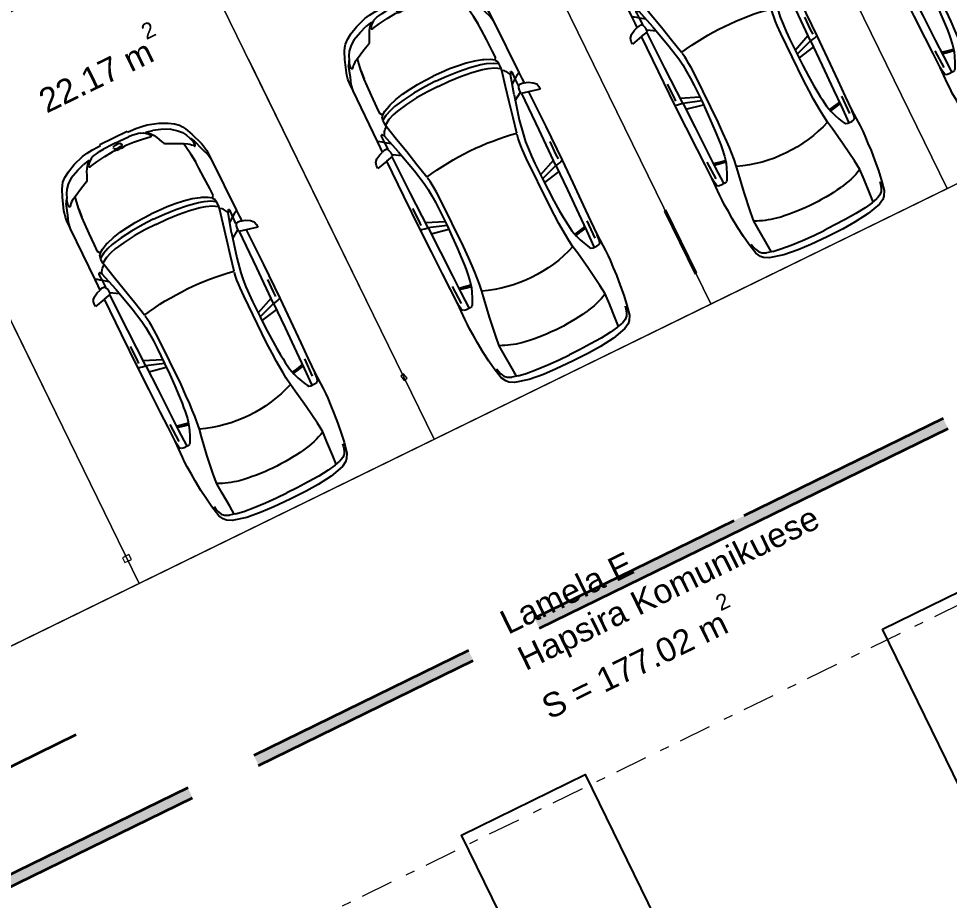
# Model space of a CAD drawing. Header units: metres. Extents: x 7511783 to 7512372, y 4692307 to 4692611.
# Drawn here: x 7512277.08 to 7512287.21, y 4692547.06 to 4692556.66 of the extents above; entities that cross this region are included whole.
import ezdxf

# ---------------------------------------------------------------- set-up
doc = ezdxf.new("R2010")
doc.units = ezdxf.units.M
doc.linetypes.add('Dot & Dashed', pattern=[670.277762, 352.777767, -176.388884, 0, -141.111112])
doc.linetypes.add('Long Dashed', pattern=[793.749976, 476.249993, -317.499983])
for name, color, linetype, lineweight, true_color in [('A - Fill Zone_Pen_No__156', 7, 'Continuous', 0, 0x54689e), ('A - Muret_Pen_No__102', 7, 'Continuous', 0, 0xcccccc), ('A -Polyline_Pen_No__48', 7, 'Continuous', 0, 0xa80f02), ('A -Polyline_Pen_No__8', 7, 'Continuous', 0, 0xa80f02), ('Marker - Section_Pen_No__85', 7, 'Continuous', 0, 0x80c2ff)]:
    doc.layers.add(name, color=color, linetype=linetype, lineweight=lineweight, true_color=true_color)
for name, color, linetype, lineweight in [('A - Muret', 7, 'Continuous', 0), ('A - Muret_Pen_No__7', 7, 'Continuous', 0), ('A - Pllaka Themel_Pen_No__42', 8, 'Continuous', 0), ('A - Shtyllat', 7, 'Continuous', 0), ('A - Shtyllat_Pen_No__1', 7, 'Continuous', 0), ('A -Polyline', 7, 'Continuous', 0), ('A -Polyline_Pen_No__42', 8, 'Continuous', 0), ('A1 - Bodrumi -1', 7, 'Continuous', 0), ('garazhat-netw-amiri - b1', 20, 'Continuous', 0), ('Interior - Furniture _Pen_No__42', 8, 'Continuous', 0), ('Marker - Section', 7, 'Continuous', 0)]:
    doc.layers.add(name, color=color, linetype=linetype, lineweight=lineweight)
doc.styles.add('GENERATED_STYLE_1', font='arial.ttf')

# ---------------------------------------------------------------- blocks, each defined once
blk = doc.blocks.new('Slab_1', base_point=(-1850, -20501))
at = {"layer": 'A - Pllaka Themel_Pen_No__42', "color": 8, "linetype": 'Continuous', "lineweight": 25, "flags": 128}
for points in [[(13350, -13601), (11850, -13601), (11850, -11701), (13350, -11701)], [(16950, -11701), (18650, -11701), (18650, -14501), (16950, -14501)]]:
    blk.add_lwpolyline(points, close=True, dxfattribs=at)
blk = doc.blocks.new('Wall_36', base_point=(28500, -19001))
at = {"layer": 'A - Muret_Pen_No__102', "linetype": 'Continuous', "lineweight": 0, "true_color": 0xcccccc}
for points in [[(37900, -18881), (32600, -18881), (32600, -19001), (37900, -19001)], [(41300, -18881), (38700, -18881), (38700, -19001), (41300, -19001)], [(42100, -18881), (42100, -19001), (47050, -19001), (47050, -18881)]]:
    blk.add_hatch(color=254, dxfattribs=at).paths.add_polyline_path(points)
at = {"layer": 'A - Muret_Pen_No__7', "color": 7, "linetype": 'Continuous', "lineweight": 35, "flags": 128}
for points in [[(37900, -18881), (35310, -18881)], [(41300, -18881), (38700, -18881)], [(44515, -18881), (42100, -18881)], [(47050, -18881), (44635, -18881)], [(32600, -19001), (37900, -19001)], [(38700, -19001), (41300, -19001)], [(42100, -19001), (47050, -19001)]]:
    blk.add_lwpolyline(points, dxfattribs=at)
blk = doc.blocks.new('Column_24', base_point=(5573, 13480))
at = {"layer": 'A - Shtyllat_Pen_No__1', "color": 7, "linetype": 'Continuous', "lineweight": 13, "flags": 128}
blk.add_lwpolyline([(5560, 13100), (5585, 13100), (5585, 13860), (5560, 13860)], close=True, dxfattribs=at)
blk = doc.blocks.new('Column_89', base_point=(4745, 14970))
at = {"layer": 'A - Shtyllat_Pen_No__1', "color": 7, "linetype": 'Continuous', "lineweight": 13, "flags": 128}
blk.add_lwpolyline([(4705, 15000), (4705, 14940), (4785, 14940), (4785, 15000)], close=True, dxfattribs=at)
blk = doc.blocks.new('Column_94', base_point=(5347, 12648))
at = {"layer": 'A - Shtyllat_Pen_No__1', "color": 7, "linetype": 'Continuous', "lineweight": 13, "flags": 128}
blk.add_lwpolyline([(5373, 12623), (5360, 12681), (5321, 12672), (5334, 12614)], close=True, dxfattribs=at)
blk = doc.blocks.new('Car 05 22')
at = {"layer": 'Interior - Furniture _Pen_No__42', "color": 8, "linetype": 'Continuous', "lineweight": 25}
for p, q in [((1961, 983), (1929, 983)), ((1929, 983), (1958, 858)), ((1997, 975), (1961, 983)), ((2027, 945), (1997, 975)), ((2055, 898), (2027, 945)), ((-483, 817), (-585, 801)), ((-372, 830), (-483, 817)), ((-252, 841), (-372, 830)), ((-168, 845), (-252, 841)), ((-78, 851), (-168, 845)), ((-24, 852), (-78, 851)), ((40, 852), (-24, 852)), ((231, 846), (40, 852)), ((125, 791), (129, 820)), ((129, 820), (139, 832)), ((139, 832), (165, 840)), ((165, 840), (195, 844)), ((195, 844), (231, 846)), ((211, 809), (418, 816)), ((400, 848), (231, 846)), ((591, 852), (400, 848)), ((857, 856), (591, 852)), ((1130, 859), (857, 856)), ((1120, 833), (1115, 809)), ((1121, 838), (1120, 836)), ((1120, 836), (1120, 833)), ((1130, 859), (1121, 838)), ((1536, 860), (1130, 859)), ((1163, 830), (1220, 829)), ((1220, 829), (1370, 831)), ((1958, 858), (1536, 860)), ((1958, 858), (1977, 777)), ((2068, 858), (2055, 898)), ((2120, 857), (2068, 858)), ((2075, 836), (2068, 858)), ((2075, 809), (2075, 836)), ((2193, 856), (2120, 857)), ((2148, 790), (2167, 814)), ((2167, 814), (2182, 834)), ((2182, 834), (2193, 856)), ((2808, 853), (2193, 856)), ((2856, 853), (2808, 853)), ((2808, 853), (2877, 843)), ((2891, 853), (2856, 853)), ((2877, 843), (2954, 814)), ((2923, 852), (2891, 853)), ((2904, 833), (2905, 833)), ((2945, 849), (2923, 852)), ((2990, 840), (2945, 849)), ((2954, 814), (3076, 775)), ((3014, 833), (2990, 840)), ((3154, 783), (3014, 833)), ((-785, 722), (-815, 668)), ((-758, 747), (-785, 722)), ((-706, 776), (-758, 747)), ((-729, 716), (-751, 670)), ((-701, 743), (-729, 716)), ((-585, 801), (-706, 776)), ((-665, 761), (-701, 743)), ((-627, 772), (-665, 761)), ((-595, 778), (-627, 772)), ((126, 744), (125, 791)), ((327, 762), (125, 756)), ((132, 723), (126, 744)), ((147, 711), (132, 723)), ((171, 697), (147, 711)), ((522, 765), (327, 762)), ((355, 762), (339, 683)), ((373, 763), (357, 683)), ((814, 769), (522, 765)), ((1109, 774), (814, 769)), ((1036, 773), (997, 579)), ((1042, 578), (1108, 774)), ((1173, 775), (1090, 578)), ((1115, 809), (1109, 774)), ((1109, 774), (1538, 780)), ((1538, 780), (1975, 786)), ((1939, 686), (1996, 777)), ((1977, 777), (2020, 777)), ((2000, 702), (2214, 763)), ((2020, 777), (2044, 783)), ((2044, 783), (2063, 792)), ((2063, 792), (2070, 800)), ((2069, 788), (2065, 794)), ((2069, 788), (2148, 790)), ((2070, 800), (2075, 809)), ((2107, 732), (2148, 790)), ((2148, 790), (2206, 792)), ((2206, 792), (2227, 791)), ((2227, 770), (2214, 763)), ((2214, 763), (2238, 752)), ((2227, 791), (2233, 790)), ((2234, 774), (2227, 770)), ((2233, 790), (2238, 787)), ((2238, 777), (2234, 774)), ((2241, 784), (2238, 787)), ((2238, 777), (2241, 781)), ((2238, 752), (2259, 740)), ((2241, 781), (2241, 784)), ((2259, 740), (2269, 731)), ((2269, 731), (2279, 722)), ((2279, 722), (2294, 698)), ((3022, 758), (3024, 762)), ((3024, 754), (3022, 758)), ((3024, 762), (3035, 765)), ((3038, 743), (3024, 754)), ((3035, 765), (3047, 764)), ((3051, 731), (3038, 743)), ((3047, 764), (3061, 763)), ((3065, 715), (3051, 731)), ((3061, 763), (3090, 757)), ((3077, 698), (3065, 715)), ((3100, 763), (3076, 775)), ((3090, 757), (3108, 751)), ((3114, 753), (3100, 763)), ((3108, 751), (3123, 746)), ((3123, 746), (3114, 753)), ((3170, 727), (3123, 746)), ((3236, 748), (3154, 783)), ((3212, 701), (3170, 727)), ((3269, 728), (3236, 748)), ((3299, 706), (3269, 728)), ((-815, 668), (-855, 511)), ((-768, 602), (-751, 670)), ((-764, 617), (-666, 624)), ((-666, 624), (-501, 634)), ((-501, 634), (-383, 642)), ((-383, 642), (-274, 631)), ((-274, 631), (-56, 601)), ((213, 677), (171, 697)), ((266, 655), (213, 677)), ((319, 636), (266, 655)), ((393, 618), (319, 636)), ((339, 683), (330, 634)), ((357, 683), (347, 629)), ((475, 607), (393, 618)), ((1730, 634), (1562, 601)), ((2000, 702), (1730, 634)), ((1780, 582), (1953, 621)), ((1953, 621), (2122, 660)), ((2122, 660), (2294, 698)), ((2294, 698), (2317, 701)), ((2294, 698), (2294, 698)), ((2317, 701), (2346, 703)), ((2355, 640), (2317, 701)), ((2346, 703), (2379, 702)), ((2380, 575), (2355, 640)), ((2410, 649), (2379, 702)), ((2379, 702), (2411, 694)), ((2436, 583), (2410, 649)), ((2411, 694), (2411, 694)), ((2429, 682), (2411, 694)), ((2429, 682), (2457, 700)), ((2429, 682), (2429, 682)), ((2429, 682), (2457, 640)), ((2457, 700), (2535, 698)), ((2457, 640), (2487, 574)), ((2535, 698), (2535, 698)), ((2535, 698), (2673, 696)), ((2673, 696), (2787, 691)), ((2787, 691), (2868, 687)), ((2868, 687), (2960, 679)), ((2960, 679), (2868, 687)), ((2960, 679), (3047, 666)), ((3047, 666), (3100, 657)), ((3100, 657), (3077, 698)), ((3153, 554), (3100, 657)), ((3254, 663), (3212, 701)), ((3302, 603), (3254, 663)), ((3337, 663), (3299, 706)), ((3374, 604), (3337, 663)), ((-855, 511), (-875, 345)), ((-783, 510), (-795, 391)), ((-768, 602), (-783, 510)), ((-56, 601), (146, 567)), ((146, 567), (233, 552)), ((233, 552), (315, 541)), ((315, 541), (384, 535)), ((384, 535), (454, 530)), ((454, 530), (526, 526)), ((521, 602), (475, 607)), ((570, 597), (521, 602)), ((526, 526), (628, 522)), ((653, 591), (570, 597)), ((628, 522), (757, 518)), ((773, 585), (653, 591)), ((757, 518), (1323, 518)), ((907, 580), (773, 585)), ((1042, 578), (907, 580)), ((1228, 578), (1042, 578)), ((1316, 580), (1228, 578)), ((1403, 584), (1316, 580)), ((1323, 518), (1420, 522)), ((1484, 590), (1403, 584)), ((1420, 522), (1467, 524)), ((1467, 524), (1511, 528)), ((1562, 601), (1484, 590)), ((1511, 528), (1554, 533)), ((1554, 533), (1597, 541)), ((1597, 541), (1597, 541)), ((1611, 544), (1780, 582)), ((2397, 514), (2380, 575)), ((2419, 396), (2397, 514)), ((2454, 522), (2436, 583)), ((2478, 401), (2454, 522)), ((2487, 574), (2492, 562)), ((2492, 562), (2518, 477)), ((3190, 476), (3153, 554)), ((3302, 603), (3346, 501)), ((3418, 513), (3374, 604)), ((3457, 393), (3418, 513)), ((2518, 477), (2538, 384)), ((3199, 467), (3190, 476)), ((3221, 454), (3199, 467)), ((3256, 439), (3221, 454)), ((3288, 425), (3256, 439)), ((3319, 408), (3288, 425)), ((3353, 384), (3319, 408)), ((3346, 501), (3374, 420)), ((3391, 344), (3374, 420)), ((-875, 345), (-883, 195)), ((-795, 391), (-802, 259)), ((2434, 266), (2419, 396)), ((2494, 269), (2478, 401)), ((2538, 384), (2551, 286)), ((3325, 377), (3321, 370)), ((3321, 370), (3321, 362)), ((3321, 362), (3338, 277)), ((3328, 380), (3325, 377)), ((3338, 379), (3328, 380)), ((3364, 358), (3338, 379)), ((3377, 360), (3353, 384)), ((3397, 316), (3364, 358)), ((3391, 344), (3377, 360)), ((3408, 289), (3397, 316)), ((3468, 331), (3457, 393)), ((3474, 264), (3468, 331)), ((-802, 259), (-807, 125)), ((2442, 132), (2434, 266)), ((2503, 133), (2494, 269)), ((2551, 286), (2560, 194)), ((3338, 277), (3352, 173)), ((3408, 289), (3414, 267)), ((3414, 267), (3418, 243)), ((3418, 243), (3424, 201)), ((3478, 200), (3474, 264)), ((-883, 195), (-885, 0)), ((-807, 125), (-808, 0)), ((2444, 0), (2442, 132)), ((2506, 0), (2503, 133)), ((2560, 194), (2564, 101)), ((3352, 173), (3358, 76)), ((3424, 201), (3428, 152)), ((3432, 40), (3428, 152)), ((3479, 165), (3478, 200)), ((3490, 165), (3479, 165)), ((3490, -165), (3490, 165)), ((-885, 0), (-883, -195)), ((-807, -125), (-808, 0)), ((2444, 0), (2442, -132)), ((2564, 101), (2566, 0)), ((2564, -101), (2566, 0)), ((3354, 28), (3358, 76)), ((3354, 28), (3354, -1)), ((3354, -28), (3354, 1)), ((3371, 12), (3370, -1)), ((3371, -12), (3370, 1)), ((3372, 24), (3371, 12)), ((3376, 39), (3372, 24)), ((3382, 47), (3376, 39)), ((3386, 48), (3382, 47)), ((3386, 48), (3394, 48)), ((3399, 47), (3394, 48)), ((3404, 39), (3399, 47)), ((3404, 39), (3408, 24)), ((3408, 24), (3410, 8)), ((3410, 8), (3410, 0)), ((3432, 57), (3432, 57)), ((3432, 0), (3432, 40)), ((3432, 0), (3432, -40)), ((2506, 0), (2503, -133)), ((2560, -194), (2564, -101)), ((3352, -173), (3358, -76)), ((3354, -28), (3358, -76)), ((3372, -24), (3371, -12)), ((3376, -39), (3372, -24)), ((3382, -47), (3376, -39)), ((3386, -48), (3382, -47)), ((3386, -48), (3394, -48)), ((3399, -47), (3394, -48)), ((3404, -39), (3399, -47)), ((3404, -39), (3408, -24)), ((3408, -24), (3410, -8)), ((3410, -8), (3410, 0)), ((3432, -40), (3428, -152)), ((3432, -57), (3432, -57)), ((-883, -195), (-875, -345)), ((-802, -259), (-807, -125)), ((2442, -132), (2434, -266)), ((2503, -133), (2494, -269)), ((2551, -286), (2560, -194)), ((3338, -277), (3352, -173)), ((3418, -243), (3424, -201)), ((3424, -201), (3428, -152)), ((3474, -264), (3478, -200)), ((3478, -200), (3479, -165)), ((3479, -165), (3490, -165)), ((-795, -391), (-802, -259)), ((2434, -266), (2419, -396)), ((2494, -269), (2478, -401)), ((2538, -384), (2551, -286)), ((3321, -362), (3338, -277)), ((3408, -289), (3397, -316)), ((3408, -289), (3414, -267)), ((3414, -267), (3418, -243)), ((3468, -331), (3474, -264)), ((-875, -345), (-855, -511)), ((-783, -510), (-795, -391)), ((2419, -396), (2397, -514)), ((2478, -401), (2454, -522)), ((2518, -477), (2538, -384)), ((3353, -384), (3319, -408)), ((3321, -370), (3321, -362)), ((3325, -377), (3321, -370)), ((3328, -380), (3325, -377)), ((3338, -379), (3328, -380)), ((3364, -358), (3338, -379)), ((3377, -360), (3353, -384)), ((3397, -316), (3364, -358)), ((3391, -344), (3374, -420)), ((3391, -344), (3377, -360)), ((3418, -513), (3457, -393)), ((3457, -393), (3468, -331)), ((2492, -562), (2518, -477)), ((3190, -476), (3153, -554)), ((3199, -467), (3190, -476)), ((3221, -454), (3199, -467)), ((3256, -439), (3221, -454)), ((3288, -425), (3256, -439)), ((3319, -408), (3288, -425)), ((3302, -603), (3346, -501)), ((3346, -501), (3374, -420)), ((-855, -511), (-815, -668)), ((-768, -602), (-783, -510)), ((-768, -602), (-751, -670)), ((-274, -631), (-56, -601)), ((-56, -601), (146, -567)), ((146, -567), (233, -552)), ((233, -552), (315, -541)), ((315, -541), (384, -535)), ((384, -535), (454, -530)), ((475, -607), (393, -618)), ((454, -530), (526, -526)), ((521, -602), (475, -607)), ((570, -597), (521, -602)), ((526, -526), (628, -522)), ((653, -591), (570, -597)), ((628, -522), (757, -518)), ((773, -585), (653, -591)), ((757, -518), (1323, -518)), ((907, -580), (773, -585)), ((1042, -578), (907, -580)), ((1036, -773), (997, -579)), ((1042, -578), (1108, -774)), ((1228, -578), (1042, -578)), ((1173, -775), (1090, -578)), ((1316, -580), (1228, -578)), ((1403, -584), (1316, -580)), ((1323, -518), (1420, -522)), ((1484, -590), (1403, -584)), ((1420, -522), (1467, -524)), ((1467, -524), (1511, -528)), ((1562, -601), (1484, -590)), ((1511, -528), (1554, -533)), ((1554, -533), (1597, -541)), ((1730, -634), (1562, -601)), ((1597, -541), (1597, -541)), ((1611, -544), (1780, -582)), ((1780, -582), (1953, -621)), ((2380, -575), (2355, -640)), ((2397, -514), (2380, -575)), ((2436, -583), (2410, -649)), ((2454, -522), (2436, -583)), ((2457, -640), (2487, -574)), ((2487, -574), (2492, -562)), ((3153, -554), (3100, -657)), ((3302, -603), (3254, -663)), ((3337, -663), (3374, -604)), ((3374, -604), (3418, -513)), ((-815, -668), (-785, -722)), ((-764, -617), (-666, -624)), ((-729, -716), (-751, -670)), ((-666, -624), (-501, -634)), ((-501, -634), (-383, -642)), ((-383, -642), (-274, -631)), ((171, -697), (147, -711)), ((213, -677), (171, -697)), ((266, -655), (213, -677)), ((319, -636), (266, -655)), ((393, -618), (319, -636)), ((339, -683), (330, -634)), ((355, -762), (339, -683)), ((357, -683), (347, -629)), ((373, -763), (357, -683)), ((2000, -702), (1730, -634)), ((1939, -686), (1996, -777)), ((1953, -621), (2122, -660)), ((2000, -702), (2214, -763)), ((2122, -660), (2294, -698)), ((2279, -722), (2294, -698)), ((2294, -698), (2317, -701)), ((2294, -698), (2294, -698)), ((2355, -640), (2317, -701)), ((2317, -701), (2346, -703)), ((2346, -703), (2379, -702)), ((2410, -649), (2379, -702)), ((2379, -702), (2411, -694)), ((2429, -682), (2411, -694)), ((2411, -694), (2411, -694)), ((2429, -682), (2457, -640)), ((2429, -682), (2429, -682)), ((2429, -682), (2457, -700)), ((2457, -700), (2535, -698)), ((2535, -698), (2673, -696)), ((2535, -698), (2535, -698)), ((2673, -696), (2787, -691)), ((2787, -691), (2868, -687)), ((2868, -687), (2960, -679)), ((2960, -679), (2868, -687)), ((2960, -679), (3047, -666)), ((3047, -666), (3100, -657)), ((3077, -698), (3065, -715)), ((3100, -657), (3077, -698)), ((3212, -701), (3170, -727)), ((3254, -663), (3212, -701)), ((3269, -728), (3299, -706)), ((3299, -706), (3337, -663)), ((-785, -722), (-758, -747)), ((-758, -747), (-706, -776)), ((-701, -743), (-729, -716)), ((-706, -776), (-585, -801)), ((-665, -761), (-701, -743)), ((-627, -772), (-665, -761)), ((-595, -778), (-627, -772)), ((-585, -801), (-483, -817)), ((126, -744), (125, -791)), ((327, -762), (125, -756)), ((125, -791), (129, -820)), ((132, -723), (126, -744)), ((147, -711), (132, -723)), ((211, -809), (418, -816)), ((522, -765), (327, -762)), ((814, -769), (522, -765)), ((1109, -774), (814, -769)), ((1109, -774), (1538, -780)), ((1115, -809), (1109, -774)), ((1120, -833), (1115, -809)), ((1538, -780), (1975, -786)), ((1958, -858), (1977, -777)), ((1977, -777), (2020, -777)), ((2020, -777), (2044, -783)), ((2044, -783), (2063, -792)), ((2063, -792), (2070, -800)), ((2069, -788), (2065, -794)), ((2069, -788), (2148, -790)), ((2070, -800), (2075, -809)), ((2075, -809), (2075, -836)), ((2107, -732), (2148, -790)), ((2148, -790), (2167, -814)), ((2148, -790), (2206, -792)), ((2206, -792), (2227, -791)), ((2214, -763), (2238, -752)), ((2227, -770), (2214, -763)), ((2234, -774), (2227, -770)), ((2227, -791), (2233, -790)), ((2233, -790), (2238, -787)), ((2238, -777), (2234, -774)), ((2238, -752), (2259, -740)), ((2238, -777), (2241, -781)), ((2241, -784), (2238, -787)), ((2241, -781), (2241, -784)), ((2259, -740), (2269, -731)), ((2269, -731), (2279, -722)), ((2954, -814), (3076, -775)), ((3014, -833), (3154, -783)), ((3024, -754), (3022, -758)), ((3022, -758), (3024, -762)), ((3038, -743), (3024, -754)), ((3024, -762), (3035, -765)), ((3035, -765), (3047, -764)), ((3051, -731), (3038, -743)), ((3047, -764), (3061, -763)), ((3065, -715), (3051, -731)), ((3061, -763), (3090, -757)), ((3100, -763), (3076, -775)), ((3090, -757), (3108, -751)), ((3114, -753), (3100, -763)), ((3108, -751), (3123, -746)), ((3123, -746), (3114, -753)), ((3170, -727), (3123, -746)), ((3154, -783), (3236, -748)), ((3236, -748), (3269, -728)), ((-483, -817), (-372, -830)), ((-372, -830), (-252, -841)), ((-252, -841), (-168, -845)), ((-168, -845), (-78, -851)), ((-78, -851), (-24, -852)), ((-24, -852), (40, -852)), ((40, -852), (231, -846)), ((129, -820), (139, -832)), ((139, -832), (165, -840)), ((165, -840), (195, -844)), ((195, -844), (231, -846)), ((231, -846), (400, -848)), ((400, -848), (591, -852)), ((591, -852), (857, -856)), ((857, -856), (1130, -859)), ((1120, -836), (1120, -833)), ((1121, -838), (1120, -836)), ((1130, -859), (1121, -838)), ((1130, -859), (1536, -860)), ((1163, -830), (1220, -829)), ((1220, -829), (1370, -831)), ((1536, -860), (1958, -858)), ((1958, -858), (1929, -983)), ((2027, -945), (2055, -898)), ((2055, -898), (2068, -858)), ((2075, -836), (2068, -858)), ((2068, -858), (2120, -857)), ((2120, -857), (2193, -856)), ((2167, -814), (2182, -834)), ((2182, -834), (2193, -856)), ((2193, -856), (2808, -853)), ((2808, -853), (2877, -843)), ((2808, -853), (2856, -853)), ((2856, -853), (2891, -853)), ((2877, -843), (2954, -814)), ((2891, -853), (2923, -852)), ((2923, -852), (2945, -849)), ((2945, -849), (2990, -840)), ((2990, -840), (3014, -833)), ((1929, -983), (1961, -983)), ((1961, -983), (1997, -975)), ((1997, -975), (2027, -945))]:
    blk.add_line(p, q, dxfattribs=at)
for centre, radius, start, end in [((493, 218), 973, 154.1545, 170.9117), ((1650, 0), 1520, 158.6992, 201.3008), ((-1245, 0), 2907, 349.2142, 10.7858), ((1856, -2), 2354, 170.8804, 189.9223), ((493, -218), 973, 191.2305, 205.8455)]:
    blk.add_arc(centre, radius, start, end, dxfattribs=at)
blk = doc.blocks.new('Polyline_47', base_point=(8559, -7381))
at = {"layer": 'A -Polyline_Pen_No__48', "linetype": 'Continuous', "lineweight": 25, "true_color": 0xa80f02}
blk.add_hatch(color=14, dxfattribs=at).paths.add_polyline_path([(7059, -7381), (7619, -7531), (7619, -7231)])
at = {"layer": 'A -Polyline_Pen_No__48', "color": 14, "linetype": 'Continuous', "lineweight": 25, "true_color": 0xa80f02}
for p, q in [((7059, -7381), (7619, -7231)), ((7619, -7231), (7619, -7531)), ((7059, -7381), (7619, -7531))]:
    blk.add_line(p, q, dxfattribs=at)
at = {"layer": 'A -Polyline_Pen_No__8', "color": 14, "linetype": 'Continuous', "lineweight": 35, "true_color": 0xa80f02, "flags": 128}
blk.add_lwpolyline([(8559, -7381), (7619, -7381)], dxfattribs=at)
blk = doc.blocks.new('Cutting Plane_1', base_point=(-2729, -10325))
at = {"layer": 'Marker - Section_Pen_No__85', "color": 151, "linetype": 'Dot & Dashed', "lineweight": 20, "true_color": 0x80c2ff}
blk.add_line((-2504, -10325), (75513, -10325), dxfattribs=at)

msp = doc.modelspace()

# ---------------------------------------------------------------- linework, layer by layer
at = {"layer": 'A -Polyline_Pen_No__42', "color": 8, "linetype": 'Continuous'}
for points in [[(7512284.571, 4692560.154), (7512287.183, 4692554.808)], [(7512282.592, 4692557.685), (7512283.954, 4692554.9)], [(7512279.583, 4692556.214), (7512280.944, 4692553.429)], [(7512275.932, 4692555.543), (7512278.127, 4692551.05)]]:
    msp.add_lwpolyline(points, dxfattribs=at)
at = {"layer": 'A -Polyline_Pen_No__42', "color": 8, "linetype": 'Long Dashed'}
msp.add_lwpolyline([(7512269.855, 4692546.34), (7512293.754, 4692558.02)], dxfattribs=at)
at = {"layer": 'garazhat-netw-amiri - b1'}
for points in [[(7512287.183, 4692554.808), (7512289.936, 4692556.154), (7512287.213, 4692561.724), (7512284.461, 4692560.379), (7512287.183, 4692554.808)], [(7512284.612, 4692553.552), (7512287.183, 4692554.808), (7512284.461, 4692560.379), (7512281.89, 4692559.122), (7512284.612, 4692553.552)], [(7512281.602, 4692552.081), (7512284.612, 4692553.552), (7512281.89, 4692559.122), (7512278.88, 4692557.651), (7512281.602, 4692552.081)], [(7512272.004, 4692541.601), (7512269.721, 4692546.274), (7512294.113, 4692558.195), (7512296.397, 4692553.523), (7512288.648, 4692549.736), (7512290.064, 4692546.838), (7512288.312, 4692545.982), (7512290.233, 4692542.051), (7512287.223, 4692540.58), (7512284.907, 4692545.319), (7512283.335, 4692544.551), (7512282.314, 4692546.64), (7512272.004, 4692541.601)], [(7512278.391, 4692550.511), (7512281.602, 4692552.081), (7512278.88, 4692557.651), (7512275.668, 4692556.082), (7512278.391, 4692550.511)], [(7512273.494, 4692548.118), (7512278.391, 4692550.511), (7512275.668, 4692556.082), (7512270.772, 4692553.689), (7512273.494, 4692548.118)]]:
    msp.add_lwpolyline(points, close=True, dxfattribs=at)

# ---------------------------------------------------------------- block references
at = {"layer": 'A - Muret', "color": 7, "lineweight": 35, "xscale": 0.001, "yscale": 0.001, "zscale": 0.001, "rotation": 26.04535599708318}
msp.add_blockref('Wall_36', (7512270.528, 4692544.052), dxfattribs=at)
at = {"layer": 'A - Shtyllat', "color": 7, "lineweight": 35, "xscale": 0.001, "yscale": 0.001, "zscale": 0.001, "rotation": 26.04535599708318}
for name, p in [('Column_24', (7512284.283, 4692554.226)), ('Column_94', (7512281.273, 4692552.755)), ('Column_89', (7512278.259, 4692550.781))]:
    msp.add_blockref(name, p, dxfattribs=at)
at = {"layer": 'A -Polyline', "color": 14, "linetype": 'Continuous', "lineweight": 35, "true_color": 0xa80f02, "xscale": 0.001, "yscale": 0.001, "zscale": 0.001, "rotation": 26.04535599708318}
msp.add_blockref('Polyline_47', (7512277.704, 4692548.862), dxfattribs=at)
at = {"layer": 'A1 - Bodrumi -1', "color": 8, "linetype": 'Continuous', "lineweight": 25, "xscale": 0.001, "yscale": 0.001, "zscale": 0.001, "rotation": 26.04535599708318}
msp.add_blockref('Slab_1', (7512273.454, 4692533.851), dxfattribs=at)
at = {"layer": 'Interior - Furniture _Pen_No__42', "color": 8, "linetype": 'Continuous', "lineweight": 25, "xscale": -0.001, "yscale": 0.001, "rotation": 296.0453559970832}
for p in [(7512287.971, 4692556.29), (7512285.49, 4692555.078), (7512282.719, 4692553.723), (7512279.646, 4692552.222)]:
    msp.add_blockref('Car 05 22', p, dxfattribs=at)
at = {"layer": 'Marker - Section', "color": 151, "lineweight": 20, "true_color": 0x80c2ff, "xscale": 0.001, "yscale": 0.001, "zscale": 0.001, "rotation": 26.04535599708318}
msp.add_blockref('Cutting Plane_1', (7512268.855, 4692541.26), dxfattribs=at)

# ---------------------------------------------------------------- texts
at = {"layer": 'A - Fill Zone_Pen_No__156', "color": 165, "lineweight": 20, "true_color": 0x54689e, "char_height": 0.2625, "attachment_point": 7, "rotation": 26.0454, "style": 'GENERATED_STYLE_1'}
for s, insert in [('{\\fArial|b0|i0|c0|p34;22.17 m{\\H0.66x;\\S2^  ;}}', (7512277.386, 4692555.622)), ('{\\fArial|b0|i0|c0|p34;Lamela E^MHapsira Komunikuese^MS = 177.02 m{\\H0.66x;\\S2^  ;}}', (7512282.859, 4692549.022))]:
    msp.add_mtext(s, dxfattribs=dict(at, insert=insert))

doc.saveas('drawing.dxf')
